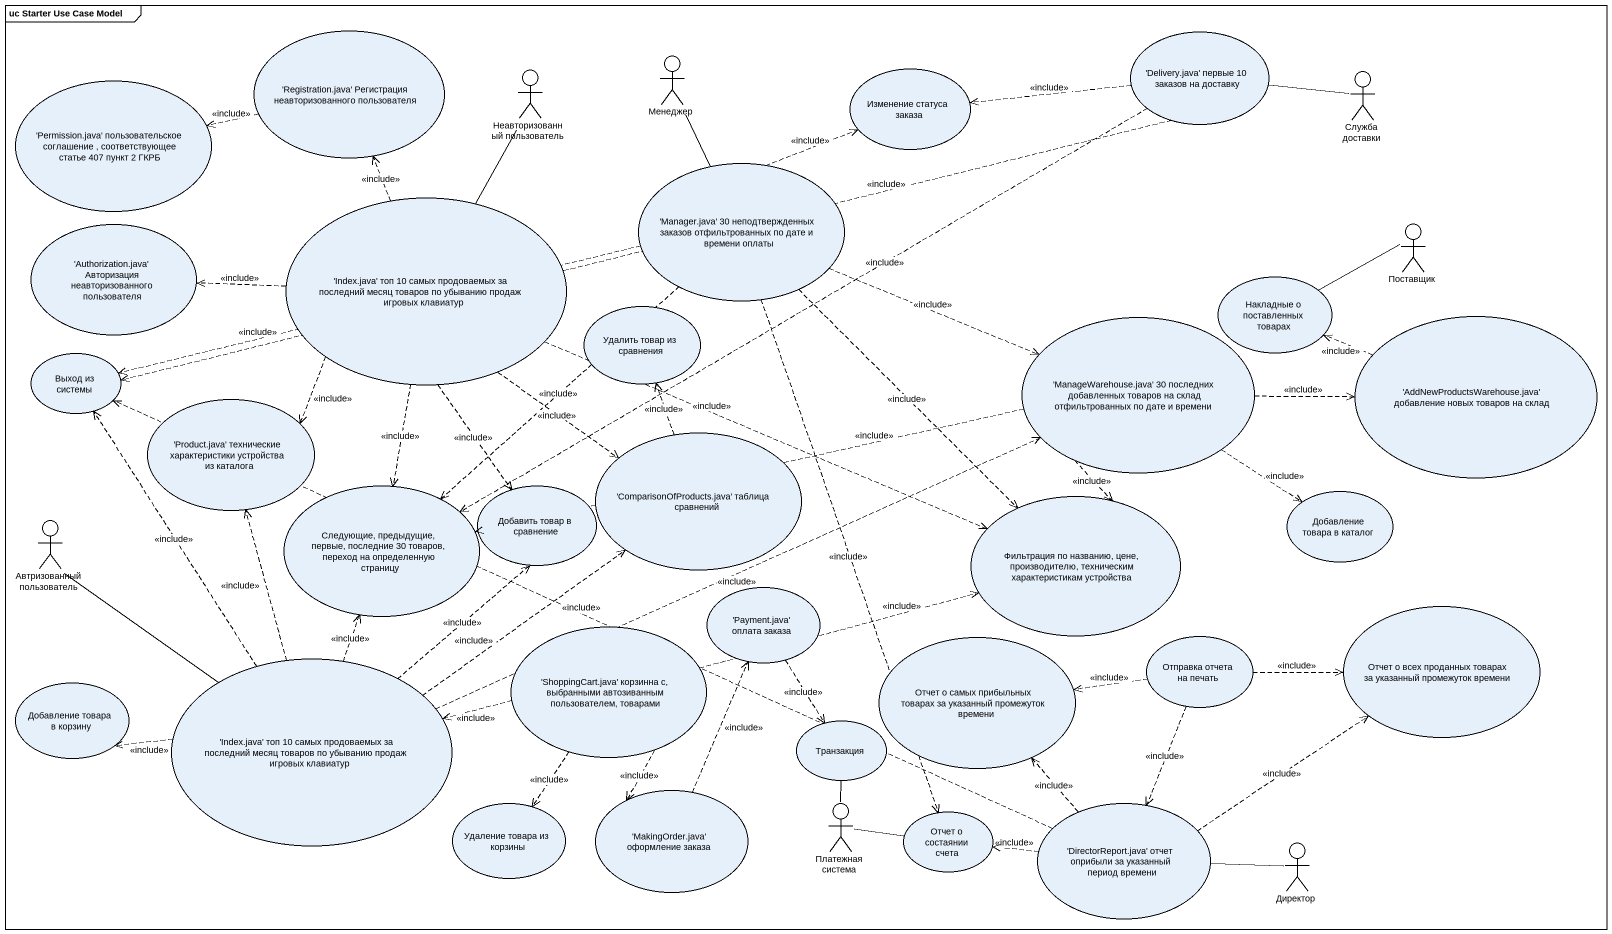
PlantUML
@startuml
mainframe uc Starter Use Case Model
usecase "'Registration.java' Регистрация неавторизованного пользователя" as Registration_java
usecase "'Delivery.java' первые 10 заказов на доставку" as Delivery_java_первые_10
usecase "'Permission.java' пользовательское соглашение , соответствующее статье 407 пункт 2 ГКРБ" as Permission_java
actor "Неавторизованный пользователь" as Неавторизованный
actor Менеджер
usecase "Изменение статуса заказа" as Изменение_статуса_заказа
actor "Служба доставки" as Служба_доставки
usecase "'Index.java' топ 10 самых продоваемых за последний месяц товаров по убыванию продаж игровых клавиатур" as Index_java_топ_10_самых
usecase "'Manager.java' 30 неподтвержденных заказов отфильтрованных по дате и времени оплаты" as Manager_java_30
usecase "'Authorization.java' Авторизация неавторизованного пользователя" as Authorization_java
actor Поставщик
usecase "Накладные о поставленных товарах" as Накладные_о_поставленных
usecase "Удалить товар из сравнения" as Удалить_товар_из_сравнения
usecase "'AddNewProductsWarehouse.java' добавление новых товаров на склад" as AddNewProductsWarehouse
usecase "Выход из системы" as Выход_из_системы
usecase "'ManageWarehouse.java' 30 последних добавленных товаров на склад отфильтрованных по дате и времени" as ManageWarehouse_java_30
usecase "'Product.java' технические характеристики устройства из каталога" as Product_java_технические
usecase "'ComparisonOfProducts.java' таблица сравнений" as ComparisonOfProducts_java
usecase "Следующие, предыдущие, первые, последние 30 товаров, переход на определенную страницу" as Следующие_предыдущие_первые
usecase "Добавить товар в сравнение" as Добавить_товар_в_сравнение
usecase "Фильтрация по названию, цене, производителю, техническим характеристикам устройства" as Фильтрация_по_названию_цене
usecase "Добавление товара в каталог" as Добавление_товара_в_каталог
actor "Автризованный пользователь" as Автризованный_пользователь
usecase "'Payment.java' оплата заказа" as Payment_java_оплата_заказа
usecase "Отчет о всех проданных товарах за указанный промежуток времени" as Отчет_о_всех_проданных
usecase "'Index.java' топ 10 самых продоваемых за последний месяц товаров по убыванию продаж игровых клавиатур" as Index_java_топ_10_самых_2
usecase "'ShoppingCart.java' корзинна с, выбранными автозиванным пользователем, товарами" as ShoppingCart_java_корзинна
usecase "Отчет о самых прибыльных товарах за указанный промежуток времени" as Отчет_о_самых_прибыльных
usecase "Отправка отчета на печать" as Отправка_отчета_на_печать
usecase "Добавление товара в корзину" as Добавление_товара_в_корзину
usecase Транзакция
usecase "Удаление товара из корзины" as Удаление_товара_из_корзины
usecase "'MakingOrder.java' оформление заказа" as MakingOrder_java_оформление
actor "Платежная система" as Платежная_система
usecase "Отчет о состаянии счета" as Отчет_о_состаянии_счета
usecase "'DirectorReport.java' отчет оприбыли за указанный период времени" as DirectorReport_java_отчет
actor Директор
Registration_java .left.> Permission_java : <<include>>
Delivery_java_первые_10 .left.> Изменение_статуса_заказа : <<include>>
Delivery_java_первые_10 .left.> Выход_из_системы : <<include>>
Delivery_java_первые_10 .left.> Следующие_предыдущие_первые : <<include>>
Неавторизованный -- Index_java_топ_10_самых
Менеджер -- Manager_java_30
Служба_доставки -left- Delivery_java_первые_10
Index_java_топ_10_самых .up.> Registration_java : <<include>>
Index_java_топ_10_самых .left.> Authorization_java : <<include>>
Index_java_топ_10_самых ..> Product_java_технические : <<include>>
Index_java_топ_10_самых ..> ComparisonOfProducts_java : <<include>>
Index_java_топ_10_самых ..> Следующие_предыдущие_первые : <<include>>
Index_java_топ_10_самых ..> Добавить_товар_в_сравнение : <<include>>
Index_java_топ_10_самых .right.> Фильтрация_по_названию_цене : <<include>>
Manager_java_30 .up.> Изменение_статуса_заказа : <<include>>
Manager_java_30 .left.> Выход_из_системы : <<include>>
Manager_java_30 .right.> ManageWarehouse_java_30 : <<include>>
Manager_java_30 ..> Следующие_предыдущие_первые : <<include>>
Manager_java_30 ..> Фильтрация_по_названию_цене : <<include>>
Manager_java_30 ..> Отчет_о_состаянии_счета : <<include>>
Поставщик -left- Накладные_о_поставленных
AddNewProductsWarehouse .left.> Накладные_о_поставленных : <<include>>
ManageWarehouse_java_30 .right.> AddNewProductsWarehouse : <<include>>
ManageWarehouse_java_30 .left.> Следующие_предыдущие_первые : <<include>>
ManageWarehouse_java_30 ..> Фильтрация_по_названию_цене : <<include>>
ManageWarehouse_java_30 ..> Добавление_товара_в_каталог : <<include>>
ComparisonOfProducts_java .up.> Удалить_товар_из_сравнения : <<include>>
Автризованный_пользователь -- Index_java_топ_10_самых_2
Payment_java_оплата_заказа ..> Транзакция : <<include>>
Index_java_топ_10_самых_2 .up.> Выход_из_системы : <<include>>
Index_java_топ_10_самых_2 .right.> ManageWarehouse_java_30 : <<include>>
Index_java_топ_10_самых_2 .up.> Product_java_технические : <<include>>
Index_java_топ_10_самых_2 .up.> ComparisonOfProducts_java : <<include>>
Index_java_топ_10_самых_2 .up.> Следующие_предыдущие_первые : <<include>>
Index_java_топ_10_самых_2 .up.> Добавить_товар_в_сравнение : <<include>>
Index_java_топ_10_самых_2 .left.> Добавление_товара_в_корзину : <<include>>
ShoppingCart_java_корзинна .right.> Фильтрация_по_названию_цене : <<include>>
ShoppingCart_java_корзинна .left.> Index_java_топ_10_самых_2 : <<include>>
ShoppingCart_java_корзинна ..> Удаление_товара_из_корзины : <<include>>
ShoppingCart_java_корзинна ..> MakingOrder_java_оформление : <<include>>
Отправка_отчета_на_печать .right.> Отчет_о_всех_проданных : <<include>>
Отправка_отчета_на_печать .left.> Отчет_о_самых_прибыльных : <<include>>
Отправка_отчета_на_печать ..> DirectorReport_java_отчет : <<include>>
MakingOrder_java_оформление .up.> Payment_java_оплата_заказа : <<include>>
Платежная_система -up- Транзакция
Платежная_система -right- Отчет_о_состаянии_счета
DirectorReport_java_отчет .left.> Выход_из_системы : <<include>>
DirectorReport_java_отчет .right.> Отчет_о_всех_проданных : <<include>>
DirectorReport_java_отчет .up.> Отчет_о_самых_прибыльных : <<include>>
DirectorReport_java_отчет .left.> Отчет_о_состаянии_счета : <<include>>
Директор -left- DirectorReport_java_отчет
@enduml
